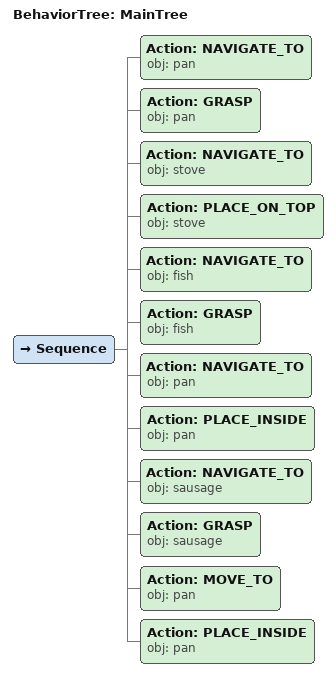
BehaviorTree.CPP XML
<root main_tree_to_execute="MainTree">
  <BehaviorTree ID="MainTree">
    <Sequence>
      <!-- Navigate to pan -->
      <Action ID="NAVIGATE_TO" obj="pan" />
      <!-- Grasp pan -->
      <Action ID="GRASP" obj="pan" />
      <!-- Navigate to stove -->
      <Action ID="NAVIGATE_TO" obj="stove" />
      <!-- Place on stove -->
      <Action ID="PLACE_ON_TOP" obj="stove" />
      <!-- Navigate to fish -->
      <Action ID="NAVIGATE_TO" obj="fish" />
      <!-- Grasp fish -->
      <Action ID="GRASP" obj="fish" />
      <!-- Navigate to pan -->
      <Action ID="NAVIGATE_TO" obj="pan" />
      <!-- Place fish into pan -->
      <Action ID="PLACE_INSIDE" obj="pan" />
      <!-- Navigate to sausage -->
      <Action ID="NAVIGATE_TO" obj="sausage" />
      <!-- Grasp sausage -->
      <Action ID="GRASP" obj="sausage" />
      <!-- Move to pan -->
      <Action ID="MOVE_TO" obj="pan" />
      <!-- Place sausage into pan -->
      <Action ID="PLACE_INSIDE" obj="pan" />
    </Sequence>
  </BehaviorTree>
</root>
